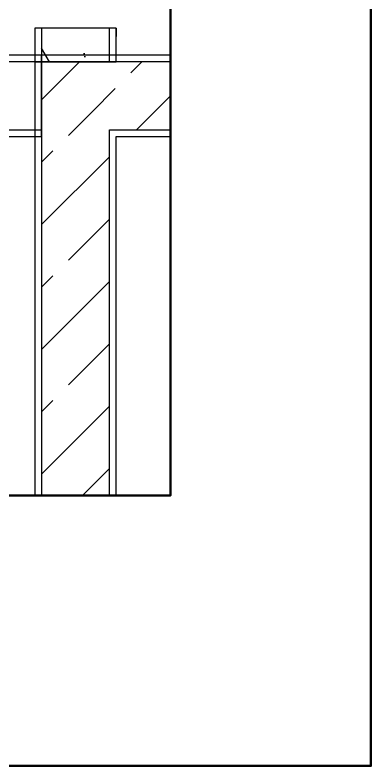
# Model space of a CAD drawing. Header units: millimetres. Extents: x -97100 to 319800, y -166950 to 107250.
# Drawn here: x -58604 to -57556, y 11900 to 14113 of the extents above; entities that cross this region are included whole.
import ezdxf

# ---------------------------------------------------------------- set-up
doc = ezdxf.new("R2010")
doc.units = ezdxf.units.MM
doc.layers.add('Стены внутренние', color=7, linetype='Continuous')
doc.layers.add('Стены несущие внутрение', color=7, linetype='Continuous')
pattern_1 = [(45, (-95675.96, -1224.99), (-183.8478, 183.8478), []), (45, (-95767.88, -1133.06), (-183.8478, 183.8478), [195, -65])]

msp = doc.modelspace()

# ---------------------------------------------------------------- hatches: boundary and pattern name
at = {"layer": 'Стены внутренние', "linetype": 'Continuous'}
h = msp.add_hatch(dxfattribs=at)
h.set_pattern_fill('БЕТОН_ЛЕГКИЙ', color=256, style=0, pattern_type=2)
h.set_pattern_definition([(0, (-95675.96, -1225), (0, 779.423), [48.75, -401.25]), (0, (-95450.96, -835.3), (0, 779.423), [48.75, -401.25]), (60, (-95675.96, -1225), (-675, 389.711), [48.75, -401.25]), (60, (-95225.96, -1225), (-675, 389.711), [48.75, -401.25]), (120, (-95627.2, -1225), (675, 389.711), [48.75, -401.25]), (120, (-95177.2, -1225), (675, 389.711), [48.75, -401.25]), (0, (-95675.96, -1149.99), (0, 150), [0, -150, 0, -225]), (45, (-95600.96, -1149.99), (-106.066, 106.066), [0, -112.5, 0, -187.5])])
h.paths.add_polyline_path([(-58525.9569, 13975.01325), (-58325.9569, 13975.01325), (-58325.9569, 14075.01325), (-58420.9569, 14075.01325), (-58525.9569, 14075.01325)], flags=0)
at = {"layer": 'Стены несущие внутрение', "linetype": 'Continuous'}
h = msp.add_hatch(dxfattribs=at)
h.set_pattern_fill('МОНОЛИТНЫЙ_Ж_Б', color=256, style=0, pattern_type=2)
h.set_pattern_definition(pattern_1)
h.paths.add_polyline_path([(-58146.1071, 13775.01325), (-58146.1071, 13975.01325), (-58525.9569, 13975.01325), (-58325.9569, 13775.01325)])
h = msp.add_hatch(dxfattribs=at)
h.set_pattern_fill('МОНОЛИТНЫЙ_Ж_Б', color=256, style=0, pattern_type=2)
h.set_pattern_definition(pattern_1)
h.paths.add_polyline_path([(-58525.9569, 12696.83243), (-58325.9569, 12696.83243), (-58325.9569, 13775.01325), (-58525.9569, 13975.01325)])

# ---------------------------------------------------------------- linework, layer by layer
at = {"color": 3, "lineweight": 50}
msp.add_lwpolyline([(-63900.00098, 15741.56218), (-57555.79771, 15741.56218), (-57555.79771, 11900.00011), (-63900.00098, 11900.00011)], close=True, dxfattribs=at)
at = {"color": 5, "linetype": 'Continuous', "lineweight": 50}
msp.add_lwpolyline([(-59851.94373, 14634.48927), (-58146.1071, 14634.48927), (-58146.1071, 12696.83243), (-59851.94373, 12696.83243)], close=True, dxfattribs=at)
at = {"layer": 'Стены внутренние', "linetype": 'Continuous'}
for p, q in [((-58545.9569, 14075.01325), (-58545.9569, 14050.01325)), ((-58525.9569, 14075.01325), (-58545.9569, 14075.01325)), ((-58545.9569, 14075.01325), (-58545.9569, 13975.01325)), ((-58525.95691, 14075.01325), (-58525.95691, 13975.01325)), ((-58420.9569, 14075.01325), (-58525.9569, 14075.01325)), ((-58325.9569, 14075.01325), (-58420.9569, 14075.01325)), ((-58325.95691, 13975.01325), (-58325.95691, 14075.01325)), ((-58305.9569, 14075.01325), (-58325.9569, 14075.01325)), ((-58305.9569, 14075.01325), (-58305.9569, 14050.01325)), ((-58305.9569, 13975.01325), (-58305.9569, 14075.01325)), ((-58525.9569, 13995.01325), (-59851.94373, 13995.01325)), ((-58525.9569, 13755.01325), (-58525.9569, 13995.01325)), ((-58525.9569, 13975.01325), (-59851.94373, 13975.01325)), ((-58545.9569, 13975.01325), (-58525.9569, 13975.01325)), ((-58525.9569, 13975.01325), (-58325.9569, 13975.01325)), ((-58325.9569, 13975.01325), (-58305.9569, 13975.01325)), ((-59851.94373, 13775.01325), (-58525.9569, 13775.01325)), ((-59851.94373, 13755.01325), (-58525.9569, 13755.01325))]:
    msp.add_line(p, q, dxfattribs=at)
at = {"layer": 'Стены несущие внутрение', "linetype": 'Continuous'}
for p, q in [((-58146.1071, 13995.01325), (-58545.9569, 13995.01325)), ((-58545.9569, 13995.01325), (-58545.9569, 12696.83243)), ((-58146.1071, 13975.01325), (-58525.9569, 13975.01325)), ((-58525.9569, 13975.01325), (-58525.9569, 12696.83243)), ((-58325.9569, 13775.01325), (-58146.1071, 13775.01325)), ((-58325.9569, 12696.83243), (-58325.9569, 13775.01325)), ((-58305.9569, 13755.01325), (-58146.1071, 13755.01325)), ((-58305.9569, 12696.83243), (-58305.9569, 13755.01325))]:
    msp.add_line(p, q, dxfattribs=at)

doc.saveas('drawing.dxf')
